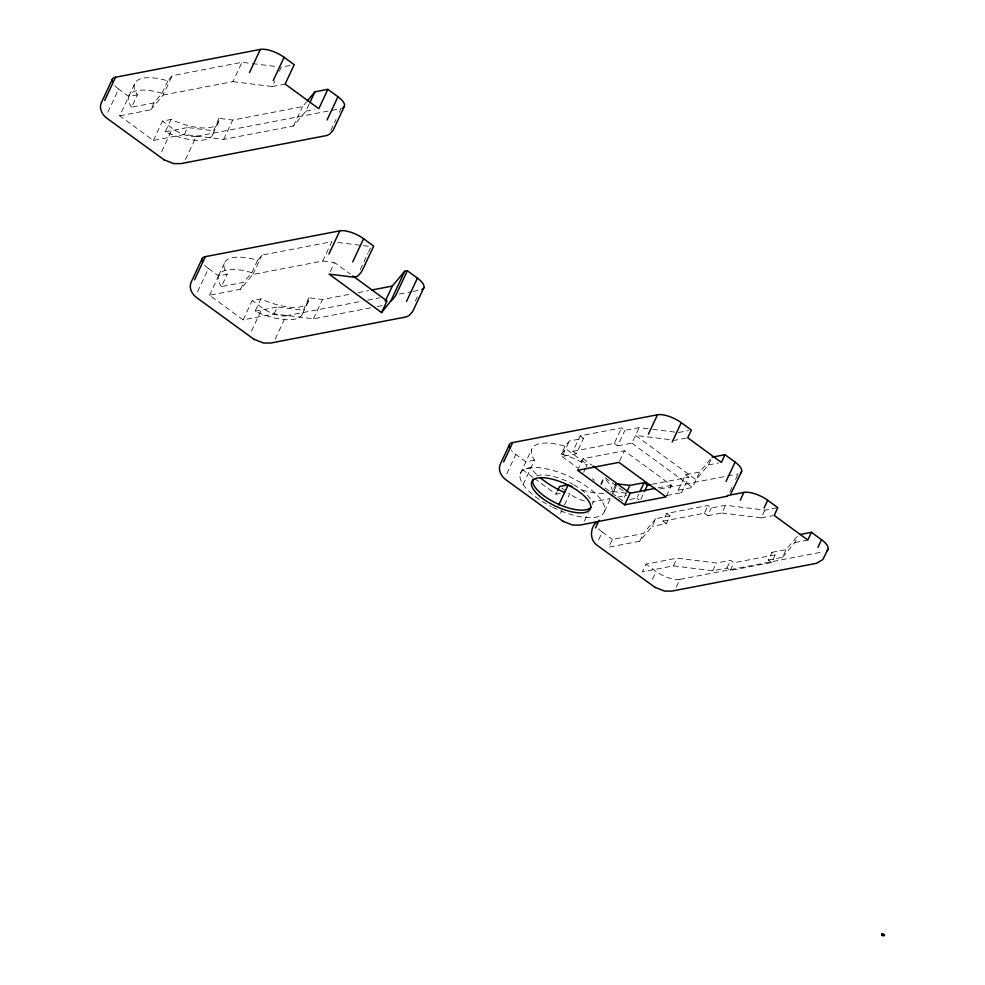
<?xml version="1.0" encoding="UTF-8"?>
<svg xmlns="http://www.w3.org/2000/svg" width="985" height="985" viewBox="0 0 985 985"><rect width="100%" height="100%" fill="white"/><g stroke="black" fill="none" stroke-linecap="round" stroke-linejoin="round"><path stroke-width="0.74" stroke-dasharray="4.92 3.69" d="M107.796 112.29L118.668 89.081A18.456 6.969 25.1 0 1 114.309 85.153M309.105 104.262L305.867 111.17L293.481 125.994L223.681 139.402L184.367 134.502L153.352 140.461L119.702 115.811L134.551 83.971M167.819 80.918L162.02 93.292L153.992 102.896L131.596 107.193L137.395 94.819A46.135 17.434 25.1 0 1 165.652 80.265L167.819 80.918L172.178 75.697L241.978 62.289L251.052 63.409M119.702 115.811L150.73 109.852L153.992 102.896M150.73 109.852L163.116 95.028L172.178 75.697M153.352 140.461L162.414 121.118L171.045 119.468A46.135 17.434 25.1 0 0 219.039 119.37L218.892 118.335L232.743 120.059L302.53 106.651L306.347 102.095M218.892 118.335L213.24 131.756A46.135 17.434 25.1 0 1 165.246 131.842L171.045 119.468M161.626 151.727L172.498 128.518L162.414 121.118M184.367 134.502L187.63 127.545L213.092 130.709M185.426 159.595L196.298 136.386L341.069 108.584L339.148 112.684M163.116 95.028L232.916 81.632L241.978 62.289M212.871 134.083L218.67 121.709M223.681 139.402L232.743 120.059M232.916 81.632L272.229 86.52L274.815 80.992M279.346 71.326L281.279 67.177L291.338 65.244M197.603 291.708L208.475 268.499A18.456 6.969 25.1 0 1 204.117 264.571M218.559 275.775L224.358 263.389M209.509 295.229L218.572 275.899L227.203 274.236A46.135 17.434 25.1 0 1 255.46 259.683L257.627 260.335L261.985 255.115L331.785 241.707L322.723 261.037L252.923 274.446L240.537 289.27L209.509 295.229L243.16 319.879L274.175 313.919L313.489 318.82L371.407 307.689M293.481 125.994L302.53 106.651M257.627 260.335L251.828 272.71L243.8 282.313L221.403 286.61L227.203 274.236M240.537 289.27L243.8 282.313M252.923 274.446L261.985 255.115M330.837 130.426L335.947 119.505M243.16 319.879L252.222 300.536L260.853 298.886A46.135 17.434 25.1 0 0 308.847 298.787L308.699 297.753L322.551 299.477L352.248 293.776M308.699 297.753L303.048 311.174A46.135 17.434 25.1 0 1 255.053 311.26L260.853 298.886M251.434 331.145L262.305 307.936L252.222 300.536M274.175 313.919L277.438 306.963L302.9 310.127M275.234 339.012L286.106 315.803L361.63 301.299M302.678 313.501L308.477 301.127M330.283 271.54L334.518 262.515L350.389 274.138M313.489 318.82L322.551 299.477M360.264 269.705L367.91 253.391M368.55 252.037L370.458 247.961M415.411 300.905L417.332 296.817M506.758 473.773L515.82 454.43A18.456 6.969 25.1 0 1 511.461 450.514M520.277 473.699L531.703 449.332M523.134 484.546L534.547 460.167A46.135 17.434 25.1 0 1 562.804 445.614L564.959 446.267L569.33 441.046L583.551 438.313L576.299 453.789L562.078 456.523L569.33 441.046M586.075 467.161L587.282 464.588L586.395 464.76A46.135 17.434 25.1 0 0 564.627 454.996L561.339 453.999L564.959 446.267M576.299 453.789L572.938 451.327L580.177 435.85L621.547 427.909L624.909 430.371L639.13 427.638L651.22 429.14M534.313 478.365L555.934 494.211L557.141 491.638M577.592 470.325L583.034 458.714L624.391 450.773L671.487 485.285L666.057 496.883M560.588 513.21L561.893 510.452M564.479 504.923L569.65 493.879L567.409 492.229M583.649 472.32L585.472 468.454M572.938 451.327L614.295 443.373L621.547 427.909M614.295 443.373L617.657 445.848L624.909 430.371M600.788 483.967L603.817 477.516L604.692 477.343L626.263 493.153L622.643 500.885L603.46 486.836M601.072 485.088L604.692 477.343M584.388 521.09L588.279 512.803M592.157 504.505L593.45 501.747L610.035 498.558M619.553 461.091L624.391 450.773M617.657 445.848L631.878 443.115L639.13 427.638M626.263 493.153L612.424 491.429L616.044 483.697M604.408 511.424L612.017 495.184M612.645 493.83L615.822 487.058M598.646 539.78L602.266 532.048A18.456 6.969 25.1 0 1 597.907 528.12M655.776 518.652L643.377 533.476L612.362 539.435L608.742 547.18L639.758 541.221L652.156 526.396L655.776 518.652L669.997 515.918L666.365 523.663L652.156 526.396M629.747 499.518L636.864 498.151L638.674 494.285M640.829 499.333L643.845 492.882M639.758 541.221L643.377 533.476M666.365 523.663L663.004 521.2L666.623 513.456L707.993 505.514L711.355 507.977L725.576 505.243L764.877 510.144L777.805 507.657M685.474 474.733L688.835 477.208L681.583 492.672L678.222 490.21L685.474 474.733L699.682 472.012L710.173 459.466M775.281 554.814L733.911 562.755L730.55 560.293L716.329 563.026L677.027 558.126L646 564.085L642.38 571.829L673.408 565.87L712.709 570.758L726.93 568.025L730.291 570.487L771.649 562.546L775.281 554.814L771.908 552.351L768.288 560.083L771.649 562.546M678.222 490.21L692.443 487.476L699.682 472.012M652.476 579.217L656.096 571.485L646 564.085M686.299 438.066L674.811 440.27L635.497 435.382L696.063 479.744L708.449 464.92L710.875 459.761M673.408 565.87L677.027 558.126M663.004 521.2L704.361 513.247L707.993 505.514M704.361 513.247L707.735 515.721L711.355 507.977M676.276 587.097L679.896 579.352L823.152 551.834M729.799 491.897L732.384 486.368M735.623 479.461L737.568 475.324M707.735 515.721L721.943 512.988L725.576 505.243M712.709 570.758L716.329 563.026M726.93 568.025L730.55 560.293M730.291 570.487L733.911 562.755M721.943 512.988L761.257 517.876L764.877 510.144M768.288 560.083L782.509 557.35L786.129 549.618L797.567 535.926M782.509 557.35L794.895 542.526L797.924 536.086M561.339 453.999L565.71 448.778L587.282 464.588M137.395 94.819L128.764 96.481L118.668 89.081M272.229 86.52L285.145 84.033M165.246 131.842L187.63 127.545M305.867 111.17L314.486 109.507M255.053 311.26L277.438 306.963M358.183 292.631L368.587 290.637M367.664 300.142L379.754 297.827M399.393 294.047L411.471 291.732M412.986 291.437L420.533 289.984M377.341 306.557L383.288 305.412M534.547 460.167L525.916 461.83L515.82 454.43M678.431 432.538L688.49 430.605M555.934 494.211L560.256 493.387M708.449 464.92L718.508 462.987M651.898 484.3L688.835 477.208M658.202 487.834L671.487 485.285M617.583 497.117L626.632 495.369M659.802 489.003L726.154 476.26M727.656 475.964L738.221 473.945M666.808 495.517L681.583 492.672M761.257 517.876L772.745 515.672M794.895 542.526L807.823 540.039M771.908 552.351L786.129 549.618M252.554 63.606L276.748 66.611M337.83 242.458L371.086 246.595M322.723 261.037L334.518 262.515M652.735 429.337L675.414 432.156M162.02 93.292L159.853 92.639A46.135 17.434 25.1 0 0 131.596 107.193M251.828 272.71L249.661 272.057A46.135 17.434 25.1 0 0 221.403 286.61M631.878 443.115L692.443 487.476M580.177 435.85L583.551 438.313M666.623 513.456L669.997 515.918M583.034 458.714L591.702 465.08M636.864 498.151L639.105 499.801M562.078 456.523L577.666 467.937M561.807 488.117L566.289 491.404M533.107 477.491L522.296 469.562L530.927 467.912A46.135 17.434 25.1 0 0 539.152 476.814M602.266 532.048L612.362 539.435M208.475 268.499L218.572 275.899M612.424 491.429L612.202 489.853A46.135 17.434 25.1 0 0 603.817 477.516M196.298 136.386A18.456 6.969 25.1 0 1 172.498 128.518M286.106 315.803A18.456 6.969 25.1 0 1 262.305 307.936M552.683 507.263A46.135 17.434 25.1 0 0 604.778 509.097L604.408 506.487A46.135 17.434 25.1 0 0 556.833 471.63L551.391 469.993A46.135 17.434 25.1 0 0 519.92 476.038A46.135 17.434 25.1 0 0 551.341 506.585M592.367 478.698A46.135 17.434 25.1 0 1 594.509 480.323M536.628 475.915A32.296 12.202 25.1 0 1 572.519 484.066M573.726 484.743A32.296 12.202 25.1 0 1 591.037 500.306M616.191 484.731A46.135 17.434 25.1 0 1 610.491 491.983M603.743 493.276A46.135 17.434 25.1 0 1 579.266 489.139M593.45 501.747A18.456 6.969 25.1 0 1 591.985 501.919M584.376 500.922A18.456 6.969 25.1 0 1 569.65 493.879M679.896 579.352A18.456 6.969 25.1 0 1 656.096 571.485"/><path stroke-width="1.48" d="M112.192 79.551L101.32 102.76C98.722 108.682 102.391 115.233 107.353 118.569L164.384 160.026M104.681 100.445L115.553 77.236L260.323 49.422A18.456 6.969 25.1 0 1 284.111 57.302L294.207 64.69L285.145 84.033L318.795 108.682L327.857 89.34L337.954 96.739A18.456 6.969 25.1 0 1 342.3 108.239M249.451 72.631L260.323 49.422M273.239 80.511L284.111 57.302M201.999 258.969L191.127 282.178C188.529 288.1 192.198 294.65 197.16 297.987L254.192 339.443M194.488 279.863L205.36 256.654L339.788 230.835A18.456 6.969 25.1 0 1 363.588 238.702L373.672 246.102L362.8 269.311A9.222 3.94 -53.8 0 1 357.087 276.502L352.667 277.056L329.076 274.113L381.564 312.565L390.725 301.151A9.222 3.94 -53.8 0 0 396.45 293.961L407.322 270.752L417.418 278.139A18.456 6.969 25.1 0 1 421.765 289.639M309.758 102.883L314.929 91.827L327.857 89.34M327.082 119.948L337.954 96.739M344.43 106.269L333.127 130.279L329.544 134.206L326.712 135.524L180.945 163.621L173.692 163.584L163.953 159.792M328.916 254.044L339.788 230.835M352.716 261.911L363.588 238.702M385.221 301.262L392.338 286.069L404.737 271.244L407.322 270.752M381.564 312.565L387.006 300.967L352.827 275.923M390.725 301.151L404.737 271.244M406.546 301.348L417.418 278.139M423.895 287.669L412.592 311.691L409.009 315.606L406.177 316.924L270.752 343.039L263.5 343.002L253.761 339.209M509.344 444.9L500.281 464.243C497.684 470.165 501.353 476.715 506.315 480.064L563.346 521.508M503.643 461.928L512.705 442.585L657.463 414.784A18.456 6.969 25.1 0 1 681.263 422.651L691.359 430.051L687.739 437.783L721.377 462.433L725.009 454.701L735.093 462.1A18.456 6.969 25.1 0 1 740.437 473.096M557.744 490.345L559.566 486.479L568.197 484.817L558.729 505.034M595.79 522.518C589.584 529.585 589.83 541.073 598.203 546.059L655.222 587.516M595.531 527.935L599.151 520.203M648.413 434.126L657.463 414.784M626.866 491.86L629.895 485.42L644.104 482.687L647.477 485.149L650.42 484.583M624.699 504.837L666.057 496.883L618.949 462.384L577.592 470.325L624.699 504.837L630.129 493.226L655.247 488.4M639.881 491.712L644.104 482.687M644.449 491.601L647.477 485.149M672.201 441.994L681.263 422.651M726.031 481.431L735.093 462.1M741.582 471.63L730.87 493.633M740.289 500.134L743.909 492.389A18.456 6.969 25.1 0 1 767.709 500.269L777.805 507.657L774.185 515.401L807.823 540.039L811.455 532.306L821.539 539.706A18.456 6.969 25.1 0 1 826.883 550.701M764.089 508.001L767.709 500.269M817.919 547.438L821.539 539.706M828.028 549.236L822.746 559.64L816.454 563.321L671.795 591.111L664.543 591.074L654.803 587.282M881.87 934.765C882.72 932.586 879.9 935.91 883.619 934.839M882.659 934.666L881.834 934.371L882.203 935.233M882.067 935.048L883.607 934.58L882.363 934.272M881.92 934.248C883.705 934.47 881.538 936.033 883.471 934.888M882.572 934.186L883.471 934.383M882.979 935.701L884.432 935.43M307.308 100.95L314.929 91.827M883.336 934.408L881.981 934.433M727.595 496.169L579.906 525.104L572.654 525.067L562.915 521.274M371.554 290.058L392.338 286.069M712.081 457.188L725.009 454.701M727.324 495.578L743.909 492.389M799.955 534.51L811.455 532.306M883.016 935.627L884.468 935.356M616.044 483.697L629.895 485.42M592.945 465.979L630.129 493.226M112.192 81.521A18.456 6.969 25.1 0 1 115.553 77.236M201.999 260.939A18.456 6.969 25.1 0 1 205.36 256.654M564.565 492.562A46.135 17.434 25.1 0 1 540.112 477.639M591.025 507.176A32.296 12.202 25.1 0 1 556.525 503.31A32.296 12.202 25.1 0 1 532.897 479.363M509.331 446.882A18.456 6.969 25.1 0 1 512.705 442.585M572.347 486.59A46.135 17.434 25.1 0 1 569.576 485.433M595.642 523.441A18.456 6.969 25.1 0 1 596.221 521.705M540.063 496.465A32.296 12.202 25.1 0 0 589.756 509.885A32.296 12.202 25.1 0 0 553.41 479.473A32.296 12.202 25.1 0 0 540.063 496.465"/></g></svg>
